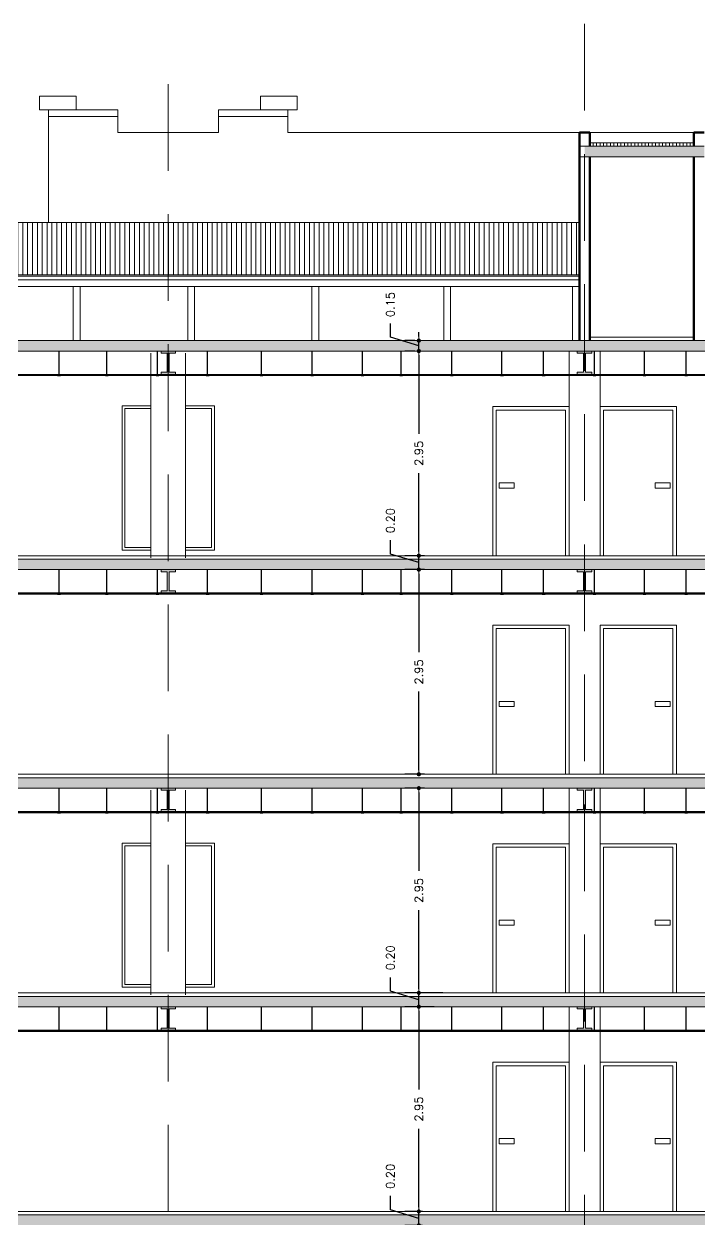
# Model space of a CAD drawing. Header units: millimetres. Extents: x 1135 to 1350, y 205 to 283.
# Drawn here: x 1190.91 to 1200.64, y 260.24 to 277.46 of the extents above; entities that cross this region are included whole.
import ezdxf

# ---------------------------------------------------------------- set-up
doc = ezdxf.new("R2010")
doc.units = ezdxf.units.MM
doc.header["$LTSCALE"] = 10
doc.header["$PDMODE"] = 1
doc.linetypes.add('DASHED2', pattern=[0.375, 0.25, -0.125])
doc.layers.get('0').update_dxf_attribs({"color": 90})
doc.layers.add('CIEL', color=8, linetype='Continuous')
doc.layers.add('FONDO', color=8, linetype='Continuous')
for name, color, linetype, lineweight in [('cinza 03', 252, 'Continuous', 13), ('COTA', 90, 'Continuous', 9), ('HACHT', 90, 'Continuous', 9), ('linha estutura', 252, 'Continuous', 13), ('PAREDES 2', 50, 'Continuous', 50), ('pn 02', 16, 'Continuous', 20), ('PN-01', 90, 'Continuous', 13)]:
    doc.layers.add(name, color=color, linetype=linetype, lineweight=lineweight)
doc.styles.get("Standard").update_dxf_attribs({"font": 'simplex.shx'})
doc.dimstyles.new('1-100', dxfattribs={"dimtxt": 0.12, "dimasz": 0.06, "dimexe": 0.2, "dimexo": 0.1, "dimgap": 0.1, "dimtad": 0, "dimzin": 0, "dimdsep": 46, "dimtxsty": 'Standard', "dimblk": 'DOT', "dimcen": 0.09, "dimclrd": 90, "dimclre": 90, "dimclrt": 16, "dimadec": 0, "dimazin": 0, "dimtfac": 1, "dimtofl": 0, "dimtmove": 0, "dimatfit": 3, "dimldrblk": 'DOT', "dimfxl": 0, "dimtolj": 1, "dimtzin": 0, "dimarcsym": 0})

# ---------------------------------------------------------------- blocks, each defined once
blk = doc.blocks.new('_DOT')
at = {"color": 0, "linetype": 'ByBlock'}
blk.add_line((-0.5, 0), (-1, 0), dxfattribs=at)
at = {"color": 0, "linetype": 'ByBlock', "const_width": 0.5}
blk.add_lwpolyline([(-0.25, 0, 1), (0.25, 0, 1)], format="xyb", close=True, dxfattribs=at)
blk = doc.blocks.new('*D50')
at = {"layer": 'COTA', "color": 90, "lineweight": -2}
for p, q in [((1196.194, 260.373), (1196.194, 260.573)), ((1196.604, 260.41), (1196.604, 260.47)), ((1196.604, 260.25), (1196.194, 260.373)), ((1196.658, 260.35), (1196.404, 260.35)), ((1196.604, 260.15), (1196.604, 260.35)), ((1196.658, 260.15), (1196.404, 260.15)), ((1196.604, 260.09), (1196.604, 260.03))]:
    blk.add_line(p, q, dxfattribs=at)
at = {"layer": 'Defpoints', "color": 0}
for p in [(1196.604, 260.35), (1196.758, 260.35), (1196.758, 260.15)]:
    blk.add_point(p, dxfattribs=at)
at = {"layer": 'COTA', "color": 90, "lineweight": -2, "xscale": 0.06, "yscale": 0.06, "zscale": 0.06}
for p, rotation in [((1196.604, 260.35), 270), ((1196.604, 260.15), 90)]:
    blk.add_blockref('_DOT', p, dxfattribs=dict(at, rotation=rotation))
at = {"layer": 'COTA', "color": 16, "insert": (1196.194, 260.856), "char_height": 0.12, "attachment_point": 5, "rotation": 90}
blk.add_mtext('\\A1;0.20', dxfattribs=at)
blk = doc.blocks.new('*D51')
at = {"layer": 'COTA', "color": 90, "lineweight": -2}
for p, q in [((1196.827, 263.3), (1196.404, 263.3)), ((1196.604, 263.24), (1196.604, 262.108)), ((1196.604, 260.41), (1196.604, 261.542)), ((1196.658, 260.35), (1196.404, 260.35))]:
    blk.add_line(p, q, dxfattribs=at)
at = {"layer": 'Defpoints', "color": 0}
for p in [(1196.604, 263.3), (1196.927, 263.3), (1196.758, 260.35)]:
    blk.add_point(p, dxfattribs=at)
at = {"layer": 'COTA', "color": 90, "lineweight": -2, "xscale": 0.06, "yscale": 0.06, "zscale": 0.06}
for p, rotation in [((1196.604, 263.3), 90), ((1196.604, 260.35), 270)]:
    blk.add_blockref('_DOT', p, dxfattribs=dict(at, rotation=rotation))
at = {"layer": 'COTA', "color": 16, "insert": (1196.604, 261.825), "char_height": 0.12, "attachment_point": 5, "rotation": 90}
blk.add_mtext('\\A1;2.95', dxfattribs=at)
blk = doc.blocks.new('*D52')
at = {"layer": 'COTA', "color": 90, "lineweight": -2}
for p, q in [((1196.194, 263.523), (1196.194, 263.723)), ((1196.604, 263.56), (1196.604, 263.62)), ((1196.604, 263.4), (1196.194, 263.523)), ((1196.952, 263.5), (1196.404, 263.5)), ((1196.604, 263.3), (1196.604, 263.5)), ((1196.827, 263.3), (1196.404, 263.3)), ((1196.604, 263.24), (1196.604, 263.18))]:
    blk.add_line(p, q, dxfattribs=at)
at = {"layer": 'Defpoints', "color": 0}
for p in [(1196.604, 263.5), (1197.052, 263.5), (1196.927, 263.3)]:
    blk.add_point(p, dxfattribs=at)
at = {"layer": 'COTA', "color": 90, "lineweight": -2, "xscale": 0.06, "yscale": 0.06, "zscale": 0.06}
for p, rotation in [((1196.604, 263.5), 270), ((1196.604, 263.3), 90)]:
    blk.add_blockref('_DOT', p, dxfattribs=dict(at, rotation=rotation))
at = {"layer": 'COTA', "color": 16, "insert": (1196.194, 264.006), "char_height": 0.12, "attachment_point": 5, "rotation": 90}
blk.add_mtext('\\A1;0.20', dxfattribs=at)
blk = doc.blocks.new('*D53')
at = {"layer": 'COTA', "color": 90, "lineweight": -2}
for p, q in [((1196.684, 266.45), (1196.404, 266.45)), ((1196.604, 266.39), (1196.604, 265.258)), ((1196.604, 263.56), (1196.604, 264.692)), ((1196.952, 263.5), (1196.404, 263.5))]:
    blk.add_line(p, q, dxfattribs=at)
at = {"layer": 'Defpoints', "color": 0}
for p in [(1196.604, 266.45), (1196.784, 266.45), (1197.052, 263.5)]:
    blk.add_point(p, dxfattribs=at)
at = {"layer": 'COTA', "color": 90, "lineweight": -2, "xscale": 0.06, "yscale": 0.06, "zscale": 0.06}
for p, rotation in [((1196.604, 266.45), 90), ((1196.604, 263.5), 270)]:
    blk.add_blockref('_DOT', p, dxfattribs=dict(at, rotation=rotation))
at = {"layer": 'COTA', "color": 16, "insert": (1196.604, 264.975), "char_height": 0.12, "attachment_point": 5, "rotation": 90}
blk.add_mtext('\\A1;2.95', dxfattribs=at)
blk = doc.blocks.new('*D54')
at = {"layer": 'COTA', "color": 90, "lineweight": -2}
for p, q in [((1196.684, 269.6), (1196.404, 269.6)), ((1196.604, 269.54), (1196.604, 268.408)), ((1196.604, 266.71), (1196.604, 267.842)), ((1196.684, 266.65), (1196.404, 266.65))]:
    blk.add_line(p, q, dxfattribs=at)
at = {"layer": 'Defpoints', "color": 0}
for p in [(1196.604, 269.6), (1196.784, 269.6), (1196.784, 266.65)]:
    blk.add_point(p, dxfattribs=at)
at = {"layer": 'COTA', "color": 90, "lineweight": -2, "xscale": 0.06, "yscale": 0.06, "zscale": 0.06}
for p, rotation in [((1196.604, 269.6), 90), ((1196.604, 266.65), 270)]:
    blk.add_blockref('_DOT', p, dxfattribs=dict(at, rotation=rotation))
at = {"layer": 'COTA', "color": 16, "insert": (1196.604, 268.125), "char_height": 0.12, "attachment_point": 5, "rotation": 90}
blk.add_mtext('\\A1;2.95', dxfattribs=at)
blk = doc.blocks.new('*D55')
at = {"layer": 'COTA', "color": 90, "lineweight": -2}
for p, q in [((1196.194, 269.823), (1196.194, 270.023)), ((1196.604, 269.86), (1196.604, 269.92)), ((1196.604, 269.7), (1196.194, 269.823)), ((1196.684, 269.8), (1196.404, 269.8)), ((1196.604, 269.6), (1196.604, 269.8)), ((1196.684, 269.6), (1196.404, 269.6)), ((1196.604, 269.54), (1196.604, 269.48))]:
    blk.add_line(p, q, dxfattribs=at)
at = {"layer": 'Defpoints', "color": 0}
for p in [(1196.604, 269.8), (1196.784, 269.8), (1196.784, 269.6)]:
    blk.add_point(p, dxfattribs=at)
at = {"layer": 'COTA', "color": 90, "lineweight": -2, "xscale": 0.06, "yscale": 0.06, "zscale": 0.06}
for p, rotation in [((1196.604, 269.8), 270), ((1196.604, 269.6), 90)]:
    blk.add_blockref('_DOT', p, dxfattribs=dict(at, rotation=rotation))
at = {"layer": 'COTA', "color": 16, "insert": (1196.194, 270.306), "char_height": 0.12, "attachment_point": 5, "rotation": 90}
blk.add_mtext('\\A1;0.20', dxfattribs=at)
blk = doc.blocks.new('*D56')
at = {"layer": 'COTA', "color": 90, "lineweight": -2}
for p, q in [((1196.547, 272.75), (1196.404, 272.75)), ((1196.604, 272.69), (1196.604, 271.558)), ((1196.604, 269.86), (1196.604, 270.992)), ((1196.684, 269.8), (1196.404, 269.8))]:
    blk.add_line(p, q, dxfattribs=at)
at = {"layer": 'Defpoints', "color": 0}
for p in [(1196.604, 272.75), (1196.647, 272.75), (1196.784, 269.8)]:
    blk.add_point(p, dxfattribs=at)
at = {"layer": 'COTA', "color": 90, "lineweight": -2, "xscale": 0.06, "yscale": 0.06, "zscale": 0.06}
for p, rotation in [((1196.604, 272.75), 90), ((1196.604, 269.8), 270)]:
    blk.add_blockref('_DOT', p, dxfattribs=dict(at, rotation=rotation))
at = {"layer": 'COTA', "color": 16, "insert": (1196.604, 271.275), "char_height": 0.12, "attachment_point": 5, "rotation": 90}
blk.add_mtext('\\A1;2.95', dxfattribs=at)
blk = doc.blocks.new('*D57')
at = {"layer": 'COTA', "color": 90, "lineweight": -2}
for p, q in [((1196.194, 272.948), (1196.194, 273.148)), ((1196.604, 272.96), (1196.604, 273.02)), ((1196.604, 272.825), (1196.194, 272.948)), ((1196.547, 272.9), (1196.404, 272.9)), ((1196.604, 272.75), (1196.604, 272.9)), ((1196.547, 272.75), (1196.404, 272.75)), ((1196.604, 272.69), (1196.604, 272.63))]:
    blk.add_line(p, q, dxfattribs=at)
at = {"layer": 'Defpoints', "color": 0}
for p in [(1196.604, 272.9), (1196.647, 272.9), (1196.647, 272.75)]:
    blk.add_point(p, dxfattribs=at)
at = {"layer": 'COTA', "color": 90, "lineweight": -2, "xscale": 0.06, "yscale": 0.06, "zscale": 0.06}
for p, rotation in [((1196.604, 272.9), 270), ((1196.604, 272.75), 90)]:
    blk.add_blockref('_DOT', p, dxfattribs=dict(at, rotation=rotation))
at = {"layer": 'COTA', "color": 16, "insert": (1196.194, 273.419), "char_height": 0.12, "attachment_point": 5, "rotation": 90}
blk.add_mtext('\\A1;0.15', dxfattribs=at)

msp = doc.modelspace()

# ---------------------------------------------------------------- hatches: boundary and pattern name
at = {"layer": 'HACHT'}
h = msp.add_hatch(color=256, dxfattribs=at)
h.paths.add_polyline_path([(1204.993, 272.75), (1204.993, 272.9), (1198.993, 272.9), (1198.993, 272.75), (1199.098, 272.75)])
h.paths.add_polyline_path([(1192.993, 272.9), (1192.993, 272.75), (1193.098, 272.75), (1198.993, 272.75), (1198.993, 272.9)])
h.paths.add_polyline_path([(1186.399, 272.9), (1186.399, 272.75), (1186.802, 272.75, -0.263734), (1186.806, 272.75), (1187.118, 272.75), (1192.993, 272.75), (1192.993, 272.9)])
h.paths.add_polyline_path([(1198.993, 275.7), (1198.993, 275.55), (1200.718, 275.55), (1200.718, 275.7)])
h = msp.add_hatch(dxfattribs=at)
h.set_pattern_fill('_USER', color=256, scale=0.05, angle=90, style=0, pattern_type=0)
h.set_pattern_definition([(90, (759.06589, 189.11928), (-0.05, 3e-18), [])])
h.paths.add_polyline_path([(1200.568, 275.75), (1199.068, 275.75), (1199.068, 275.7), (1200.568, 275.7)])
h = msp.add_hatch(dxfattribs=at)
h.set_pattern_fill('_USER', color=256, scale=0.07, angle=90, style=0, pattern_type=0)
h.set_pattern_definition([(90, (759.06589, 189.11928), (-0.07, 4e-18), [])])
h.paths.add_polyline_path([(1198.918, 274.6), (1192.993, 274.6), (1192.993, 273.848), (1198.918, 273.848)])
h.paths.add_polyline_path([(1192.993, 274.6), (1186.649, 274.6), (1186.649, 273.848), (1192.993, 273.848)])
h = msp.add_hatch(color=256, dxfattribs=at)
h.paths.add_polyline_path([(1198.993, 269.75), (1192.993, 269.75), (1192.993, 269.6), (1193.098, 269.6), (1198.993, 269.6)])
h.paths.add_polyline_path([(1192.993, 269.75), (1186.399, 269.75), (1186.399, 269.6), (1192.993, 269.6)])
h = msp.add_hatch(color=256, dxfattribs=at)
h.paths.add_polyline_path([(1211.098, 269.75), (1210.993, 269.75), (1210.993, 269.6), (1211.098, 269.6)])
h.paths.add_polyline_path([(1210.993, 269.75), (1204.993, 269.75), (1204.993, 269.6), (1205.098, 269.6), (1210.993, 269.6)])
h.paths.add_polyline_path([(1204.993, 269.75), (1198.993, 269.75), (1198.993, 269.6), (1199.098, 269.6), (1204.993, 269.6)])
h = msp.add_hatch(color=256, dxfattribs=at)
h.paths.add_polyline_path([(1186.649, 266.6), (1186.399, 266.6), (1186.399, 266.45), (1186.649, 266.45)])
h.paths.add_polyline_path([(1192.993, 266.6), (1186.649, 266.6), (1186.649, 266.45), (1192.993, 266.45)])
h.paths.add_polyline_path([(1198.993, 266.6), (1192.993, 266.6), (1192.993, 266.45), (1193.098, 266.45), (1198.993, 266.45)])
h.paths.add_polyline_path([(1204.993, 266.6), (1198.993, 266.6), (1198.993, 266.45), (1199.098, 266.45), (1204.993, 266.45)])
h = msp.add_hatch(color=256, dxfattribs=at)
h.paths.add_polyline_path([(1186.993, 263.45), (1186.399, 263.45), (1186.399, 263.3), (1186.993, 263.3)])
h.paths.add_polyline_path([(1192.993, 263.45), (1186.993, 263.45), (1186.993, 263.3), (1187.098, 263.3), (1192.993, 263.3)])
h.paths.add_polyline_path([(1198.993, 263.45), (1192.993, 263.45), (1192.993, 263.3), (1193.098, 263.3), (1198.993, 263.3)])
h.paths.add_polyline_path([(1204.993, 263.45), (1198.993, 263.45), (1198.993, 263.3), (1199.098, 263.3), (1204.993, 263.3)])
h.paths.add_polyline_path([(1210.993, 263.45), (1204.993, 263.45), (1204.993, 263.3), (1205.098, 263.3), (1210.993, 263.3)])
h.paths.add_polyline_path([(1211.098, 263.45), (1210.993, 263.45), (1210.993, 263.3), (1211.098, 263.3)])
h = msp.add_hatch(color=256, dxfattribs=at)
h.paths.add_polyline_path([(1186.993, 260.3), (1186.399, 260.3), (1186.399, 260.15), (1186.993, 260.15)])
h.paths.add_polyline_path([(1192.993, 260.3), (1186.993, 260.3), (1186.993, 260.15), (1187.098, 260.15), (1192.993, 260.15)])
h.paths.add_polyline_path([(1198.993, 260.3), (1192.993, 260.3), (1192.993, 260.15), (1193.098, 260.15), (1198.993, 260.15)])
h.paths.add_polyline_path([(1204.993, 260.3), (1198.993, 260.3), (1198.993, 260.15), (1199.098, 260.15), (1204.993, 260.15)])
h.paths.add_polyline_path([(1210.993, 260.3), (1204.993, 260.3), (1204.993, 260.15), (1205.098, 260.15), (1210.993, 260.15)])
h.paths.add_polyline_path([(1214.468, 260.3), (1210.993, 260.3), (1210.993, 260.15), (1211.098, 260.15), (1214.468, 260.15)])
at = {"layer": 'pn 02'}
for points in [[(1193.098, 272.443), (1193.098, 272.413), (1192.888, 272.413), (1192.888, 272.443), (1192.978, 272.443), (1192.978, 272.72), (1192.888, 272.72), (1192.888, 272.75), (1193.098, 272.75), (1193.098, 272.72), (1193.008, 272.72), (1193.008, 272.443)], [(1199.098, 272.443), (1199.098, 272.413), (1198.888, 272.413), (1198.888, 272.443), (1198.978, 272.443), (1198.978, 272.72), (1198.888, 272.72), (1198.888, 272.75), (1199.098, 272.75), (1199.098, 272.72), (1199.008, 272.72), (1199.008, 272.443)], [(1193.098, 269.293), (1193.098, 269.263), (1192.888, 269.263), (1192.888, 269.293), (1192.978, 269.293), (1192.978, 269.57), (1192.888, 269.57), (1192.888, 269.6), (1193.098, 269.6), (1193.098, 269.57), (1193.008, 269.57), (1193.008, 269.293)], [(1199.098, 269.293), (1199.098, 269.263), (1198.888, 269.263), (1198.888, 269.293), (1198.978, 269.293), (1198.978, 269.57), (1198.888, 269.57), (1198.888, 269.6), (1199.098, 269.6), (1199.098, 269.57), (1199.008, 269.57), (1199.008, 269.293)], [(1193.098, 266.143), (1193.098, 266.113), (1192.888, 266.113), (1192.888, 266.143), (1192.978, 266.143), (1192.978, 266.42), (1192.888, 266.42), (1192.888, 266.45), (1193.098, 266.45), (1193.098, 266.42), (1193.008, 266.42), (1193.008, 266.143)], [(1199.098, 266.143), (1199.098, 266.113), (1198.888, 266.113), (1198.888, 266.143), (1198.978, 266.143), (1198.978, 266.42), (1198.888, 266.42), (1198.888, 266.45), (1199.098, 266.45), (1199.098, 266.42), (1199.008, 266.42), (1199.008, 266.143)], [(1193.098, 262.993), (1193.098, 262.963), (1192.888, 262.963), (1192.888, 262.993), (1192.978, 262.993), (1192.978, 263.27), (1192.888, 263.27), (1192.888, 263.3), (1193.098, 263.3), (1193.098, 263.27), (1193.008, 263.27), (1193.008, 262.993)], [(1199.098, 262.993), (1199.098, 262.963), (1198.888, 262.963), (1198.888, 262.993), (1198.978, 262.993), (1198.978, 263.27), (1198.888, 263.27), (1198.888, 263.3), (1199.098, 263.3), (1199.098, 263.27), (1199.008, 263.27), (1199.008, 262.993)]]:
    msp.add_hatch(color=256, dxfattribs=at).paths.add_polyline_path(points)

# ---------------------------------------------------------------- linework, layer by layer
at = {"layer": 'CIEL'}
for p, q in [((1187.118, 272.413), (1208.123, 272.413)), ((1187.118, 272.4), (1208.123, 272.4)), ((1191.398, 272.396), (1191.438, 272.396)), ((1192.086, 272.396), (1192.126, 272.396)), ((1192.818, 272.396), (1192.858, 272.396)), ((1193.541, 272.396), (1193.58, 272.396)), ((1194.316, 272.396), (1194.356, 272.396)), ((1195.048, 272.396), (1195.088, 272.396)), ((1195.771, 272.396), (1195.81, 272.396)), ((1196.328, 272.396), (1196.368, 272.396)), ((1197.06, 272.396), (1197.099, 272.396)), ((1197.782, 272.396), (1197.822, 272.396)), ((1198.383, 272.396), (1198.423, 272.396)), ((1199.115, 272.396), (1199.155, 272.396)), ((1199.837, 272.396), (1199.877, 272.396)), ((1200.438, 272.396), (1200.478, 272.396)), ((1186.649, 269.263), (1208.123, 269.263)), ((1186.649, 269.25), (1208.123, 269.25)), ((1191.398, 269.246), (1191.438, 269.246)), ((1192.086, 269.246), (1192.126, 269.246)), ((1192.818, 269.246), (1192.858, 269.246)), ((1193.541, 269.246), (1193.58, 269.246)), ((1194.316, 269.246), (1194.356, 269.246)), ((1195.048, 269.246), (1195.088, 269.246)), ((1195.771, 269.246), (1195.81, 269.246)), ((1196.328, 269.246), (1196.368, 269.246)), ((1197.06, 269.246), (1197.099, 269.246)), ((1197.782, 269.246), (1197.822, 269.246)), ((1198.383, 269.246), (1198.423, 269.246)), ((1199.115, 269.246), (1199.155, 269.246)), ((1199.837, 269.246), (1199.877, 269.246)), ((1200.438, 269.246), (1200.478, 269.246)), ((1186.649, 266.113), (1208.123, 266.113)), ((1186.649, 266.1), (1208.123, 266.1)), ((1191.398, 266.096), (1191.438, 266.096)), ((1192.086, 266.096), (1192.126, 266.096)), ((1192.818, 266.096), (1192.858, 266.096)), ((1193.541, 266.096), (1193.58, 266.096)), ((1194.316, 266.096), (1194.356, 266.096)), ((1195.048, 266.096), (1195.088, 266.096)), ((1195.771, 266.096), (1195.81, 266.096)), ((1196.328, 266.096), (1196.368, 266.096)), ((1197.06, 266.096), (1197.099, 266.096)), ((1197.782, 266.096), (1197.822, 266.096)), ((1198.383, 266.096), (1198.423, 266.096)), ((1199.115, 266.096), (1199.155, 266.096)), ((1199.837, 266.096), (1199.877, 266.096)), ((1200.438, 266.096), (1200.478, 266.096)), ((1186.649, 262.963), (1208.123, 262.963)), ((1186.649, 262.95), (1208.123, 262.95)), ((1191.398, 262.946), (1191.438, 262.946)), ((1192.086, 262.946), (1192.126, 262.946)), ((1192.818, 262.946), (1192.858, 262.946)), ((1193.541, 262.946), (1193.58, 262.946)), ((1194.316, 262.946), (1194.356, 262.946)), ((1195.048, 262.946), (1195.088, 262.946)), ((1195.771, 262.946), (1195.81, 262.946)), ((1196.328, 262.946), (1196.368, 262.946)), ((1197.06, 262.946), (1197.099, 262.946)), ((1197.782, 262.946), (1197.822, 262.946)), ((1198.383, 262.946), (1198.423, 262.946)), ((1199.115, 262.946), (1199.155, 262.946)), ((1199.837, 262.946), (1199.877, 262.946)), ((1200.438, 262.946), (1200.478, 262.946))]:
    msp.add_line(p, q, dxfattribs=at)
at = {"layer": 'cinza 03'}
for p, q in [((1192.743, 271.96), (1192.328, 271.96)), ((1192.328, 271.96), (1192.328, 269.88)), ((1192.368, 271.92), (1192.368, 269.92)), ((1192.743, 271.92), (1192.368, 271.92)), ((1192.743, 269.92), (1192.743, 271.92)), ((1193.243, 271.96), (1193.658, 271.96)), ((1193.243, 269.92), (1193.243, 271.92)), ((1193.243, 271.92), (1193.618, 271.92)), ((1193.618, 271.92), (1193.618, 269.92)), ((1193.658, 271.96), (1193.658, 269.88)), ((1192.743, 269.92), (1192.368, 269.92)), ((1193.243, 269.92), (1193.618, 269.92)), ((1192.743, 269.88), (1192.328, 269.88)), ((1193.243, 269.88), (1193.658, 269.88)), ((1192.743, 265.66), (1192.328, 265.66)), ((1192.328, 265.66), (1192.328, 263.58)), ((1192.368, 265.62), (1192.368, 263.62)), ((1192.743, 265.62), (1192.368, 265.62)), ((1192.743, 263.62), (1192.743, 265.62)), ((1193.243, 265.66), (1193.658, 265.66)), ((1193.243, 263.62), (1193.243, 265.62)), ((1193.243, 265.62), (1193.618, 265.62)), ((1193.618, 265.62), (1193.618, 263.62)), ((1193.658, 265.66), (1193.658, 263.58)), ((1192.743, 263.58), (1192.328, 263.58)), ((1192.743, 263.62), (1192.368, 263.62)), ((1193.243, 263.62), (1193.618, 263.62)), ((1193.243, 263.58), (1193.658, 263.58))]:
    msp.add_line(p, q, dxfattribs=at)
at = {"layer": 'FONDO'}
for p, q in [((1191.418, 272.396), (1191.418, 272.75)), ((1192.106, 272.396), (1192.106, 272.75)), ((1192.838, 272.396), (1192.838, 272.75)), ((1193.56, 272.396), (1193.56, 272.75)), ((1194.336, 272.396), (1194.336, 272.75)), ((1195.068, 272.396), (1195.068, 272.75)), ((1195.79, 272.396), (1195.79, 272.75)), ((1196.348, 272.396), (1196.348, 272.75)), ((1197.08, 272.396), (1197.08, 272.75)), ((1197.802, 272.396), (1197.802, 272.75)), ((1198.403, 272.396), (1198.403, 272.75)), ((1199.135, 272.396), (1199.135, 272.75)), ((1199.857, 272.396), (1199.857, 272.75)), ((1200.458, 272.396), (1200.458, 272.75)), ((1191.418, 269.246), (1191.418, 269.6)), ((1192.106, 269.246), (1192.106, 269.6)), ((1192.838, 269.246), (1192.838, 269.6)), ((1193.56, 269.246), (1193.56, 269.6)), ((1194.336, 269.246), (1194.336, 269.6)), ((1195.068, 269.246), (1195.068, 269.6)), ((1195.79, 269.246), (1195.79, 269.6)), ((1196.348, 269.246), (1196.348, 269.6)), ((1197.08, 269.246), (1197.08, 269.6)), ((1197.802, 269.246), (1197.802, 269.6)), ((1198.403, 269.246), (1198.403, 269.6)), ((1199.135, 269.246), (1199.135, 269.6)), ((1199.857, 269.246), (1199.857, 269.6)), ((1200.458, 269.246), (1200.458, 269.6)), ((1191.418, 266.096), (1191.418, 266.45)), ((1192.106, 266.096), (1192.106, 266.45)), ((1192.838, 266.096), (1192.838, 266.45)), ((1193.56, 266.096), (1193.56, 266.45)), ((1194.336, 266.096), (1194.336, 266.45)), ((1195.068, 266.096), (1195.068, 266.45)), ((1195.79, 266.096), (1195.79, 266.45)), ((1196.348, 266.096), (1196.348, 266.45)), ((1197.08, 266.096), (1197.08, 266.45)), ((1197.802, 266.096), (1197.802, 266.45)), ((1198.403, 266.096), (1198.403, 266.45)), ((1199.135, 266.096), (1199.135, 266.45)), ((1199.857, 266.096), (1199.857, 266.45)), ((1200.458, 266.096), (1200.458, 266.45)), ((1191.418, 262.946), (1191.418, 263.3)), ((1192.106, 262.946), (1192.106, 263.3)), ((1192.838, 262.946), (1192.838, 263.3)), ((1193.56, 262.946), (1193.56, 263.3)), ((1194.336, 262.946), (1194.336, 263.3)), ((1195.068, 262.946), (1195.068, 263.3)), ((1195.79, 262.946), (1195.79, 263.3)), ((1196.348, 262.946), (1196.348, 263.3)), ((1197.08, 262.946), (1197.08, 263.3)), ((1197.802, 262.946), (1197.802, 263.3)), ((1198.403, 262.946), (1198.403, 263.3)), ((1199.135, 262.946), (1199.135, 263.3)), ((1199.857, 262.946), (1199.857, 263.3)), ((1200.458, 262.946), (1200.458, 263.3))]:
    msp.add_line(p, q, dxfattribs=at)
at = {"layer": 'HACHT'}
for p, q in [((1191.268, 276.228), (1191.268, 275.9)), ((1191.268, 276.228), (1191.268, 274.6)), ((1191.268, 276.128), (1192.268, 276.128)), ((1191.666, 276.228), (1192.268, 276.228)), ((1192.268, 276.228), (1192.268, 275.9)), ((1193.718, 276.228), (1193.718, 275.9)), ((1194.321, 276.228), (1193.718, 276.228)), ((1194.718, 276.128), (1193.718, 276.128)), ((1194.718, 276.228), (1194.718, 275.9)), ((1193.718, 275.9), (1192.268, 275.9)), ((1193.718, 275.9), (1192.268, 275.9)), ((1198.918, 275.9), (1194.718, 275.9)), ((1186.649, 274.6), (1198.918, 274.6)), ((1186.649, 273.848), (1198.918, 273.848)), ((1186.649, 273.828), (1198.918, 273.828)), ((1186.649, 273.778), (1198.918, 273.778)), ((1186.649, 273.678), (1198.918, 273.678)), ((1191.624, 272.9), (1191.624, 273.678)), ((1191.724, 272.9), (1191.724, 273.678)), ((1193.273, 272.9), (1193.273, 273.678)), ((1193.373, 272.9), (1193.373, 273.678)), ((1195.061, 272.9), (1195.061, 273.678)), ((1195.161, 272.9), (1195.161, 273.678)), ((1196.962, 272.9), (1196.962, 273.678)), ((1197.062, 272.9), (1197.062, 273.678)), ((1198.818, 272.9), (1198.818, 273.678)), ((1198.918, 272.9), (1198.918, 273.678))]:
    msp.add_line(p, q, dxfattribs=at)
for points in [[(1191.135, 276.422), (1191.666, 276.422), (1191.666, 276.228), (1191.135, 276.228)], [(1194.852, 276.422), (1194.321, 276.422), (1194.321, 276.228), (1194.852, 276.228)]]:
    msp.add_lwpolyline(points, close=True, dxfattribs=at)
at = {"layer": 'linha estutura', "linetype": 'DASHED2', "ltscale": 0.5}
for p, q in [((1198.993, 277.464), (1198.993, 205.118)), ((1192.993, 276.597), (1192.993, 205.118))]:
    msp.add_line(p, q, dxfattribs=at)
at = {"layer": 'linha estutura'}
msp.add_line((1199.068, 275.75), (1200.568, 275.75), dxfattribs=at)
at = {"layer": 'PAREDES 2'}
for p, q in [((1198.918, 275.7), (1198.918, 275.9)), ((1199.068, 275.9), (1198.918, 275.9)), ((1199.068, 275.7), (1199.068, 275.9)), ((1200.568, 275.7), (1200.568, 275.9)), ((1200.718, 275.9), (1200.568, 275.9)), ((1198.918, 272.9), (1198.918, 275.7)), ((1199.068, 272.9), (1199.068, 275.55)), ((1200.568, 272.9), (1200.568, 275.55))]:
    msp.add_line(p, q, dxfattribs=at)
at = {"layer": 'pn 02'}
for p, q in [((1198.918, 275.7), (1200.718, 275.7)), ((1198.918, 275.55), (1200.718, 275.55)), ((1186.399, 272.9), (1214.468, 272.9)), ((1199.068, 272.95), (1200.568, 272.95)), ((1214.468, 272.75), (1186.868, 272.75)), ((1192.743, 272.72), (1192.743, 269.77)), ((1193.243, 272.72), (1193.243, 269.77)), ((1198.77, 272.75), (1198.77, 269.8)), ((1199.216, 272.75), (1199.216, 269.8)), ((1197.67, 271.95), (1198.77, 271.95)), ((1197.67, 271.95), (1197.67, 269.8)), ((1197.72, 271.9), (1197.72, 269.8)), ((1197.72, 271.9), (1198.72, 271.9)), ((1198.72, 271.9), (1198.72, 269.8)), ((1200.316, 271.95), (1199.216, 271.95)), ((1199.266, 271.9), (1199.266, 269.8)), ((1200.266, 271.9), (1199.266, 271.9)), ((1200.266, 271.9), (1200.266, 269.8)), ((1200.316, 271.95), (1200.316, 269.8)), ((1186.399, 269.75), (1211.101, 269.75)), ((1186.754, 269.8), (1208.123, 269.8)), ((1211.098, 269.6), (1186.399, 269.6)), ((1197.67, 268.8), (1198.77, 268.8)), ((1197.67, 268.8), (1197.67, 266.65)), ((1197.72, 268.75), (1197.72, 266.65)), ((1197.72, 268.75), (1198.72, 268.75)), ((1198.72, 268.75), (1198.72, 266.65)), ((1198.77, 268.8), (1198.77, 266.65)), ((1200.316, 268.8), (1199.216, 268.8)), ((1199.216, 268.8), (1199.216, 266.65)), ((1199.266, 268.75), (1199.266, 266.65)), ((1200.266, 268.75), (1199.266, 268.75)), ((1200.266, 268.75), (1200.266, 266.65)), ((1200.316, 268.8), (1200.316, 266.65)), ((1186.649, 266.65), (1208.123, 266.65)), ((1186.399, 266.6), (1214.009, 266.6)), ((1214.009, 266.45), (1186.399, 266.45)), ((1192.743, 266.42), (1192.743, 263.47)), ((1193.243, 266.42), (1193.243, 263.47)), ((1198.77, 266.45), (1198.77, 263.5)), ((1199.216, 266.45), (1199.216, 263.5)), ((1197.67, 265.65), (1198.77, 265.65)), ((1197.67, 265.65), (1197.67, 263.5)), ((1197.72, 265.6), (1197.72, 263.5)), ((1197.72, 265.6), (1198.72, 265.6)), ((1198.72, 265.6), (1198.72, 263.5)), ((1200.316, 265.65), (1199.216, 265.65)), ((1199.266, 265.6), (1199.266, 263.5)), ((1200.266, 265.6), (1199.266, 265.6)), ((1200.266, 265.6), (1200.266, 263.5)), ((1200.316, 265.65), (1200.316, 263.5)), ((1186.399, 263.45), (1211.101, 263.45)), ((1186.649, 263.5), (1208.123, 263.5)), ((1211.098, 263.3), (1186.399, 263.3)), ((1198.77, 263.3), (1198.77, 260.35)), ((1199.216, 263.3), (1199.216, 260.35)), ((1197.67, 262.5), (1198.77, 262.5)), ((1197.67, 262.5), (1197.67, 260.35)), ((1198.77, 262.5), (1198.77, 260.35)), ((1200.316, 262.5), (1199.216, 262.5)), ((1199.216, 262.5), (1199.216, 260.35)), ((1200.316, 262.5), (1200.316, 260.35)), ((1197.72, 262.45), (1197.72, 260.35)), ((1197.72, 262.45), (1198.72, 262.45)), ((1198.72, 262.45), (1198.72, 260.35)), ((1199.266, 262.45), (1199.266, 260.35)), ((1200.266, 262.45), (1199.266, 262.45)), ((1200.266, 262.45), (1200.266, 260.35)), ((1186.399, 260.3), (1214.468, 260.3)), ((1186.649, 260.35), (1214.218, 260.35))]:
    msp.add_line(p, q, dxfattribs=at)
at = {"layer": 'pn 02', "linetype": 'Continuous'}
for points in [[(1193.098, 272.443), (1193.098, 272.413), (1192.888, 272.413), (1192.888, 272.443), (1192.978, 272.443), (1192.978, 272.72), (1192.888, 272.72), (1192.888, 272.75), (1193.098, 272.75), (1193.098, 272.72), (1193.008, 272.72), (1193.008, 272.443)], [(1199.098, 272.443), (1199.098, 272.413), (1198.888, 272.413), (1198.888, 272.443), (1198.978, 272.443), (1198.978, 272.72), (1198.888, 272.72), (1198.888, 272.75), (1199.098, 272.75), (1199.098, 272.72), (1199.008, 272.72), (1199.008, 272.443)], [(1193.098, 269.293), (1193.098, 269.263), (1192.888, 269.263), (1192.888, 269.293), (1192.978, 269.293), (1192.978, 269.57), (1192.888, 269.57), (1192.888, 269.6), (1193.098, 269.6), (1193.098, 269.57), (1193.008, 269.57), (1193.008, 269.293)], [(1199.098, 269.293), (1199.098, 269.263), (1198.888, 269.263), (1198.888, 269.293), (1198.978, 269.293), (1198.978, 269.57), (1198.888, 269.57), (1198.888, 269.6), (1199.098, 269.6), (1199.098, 269.57), (1199.008, 269.57), (1199.008, 269.293)], [(1193.098, 266.143), (1193.098, 266.113), (1192.888, 266.113), (1192.888, 266.143), (1192.978, 266.143), (1192.978, 266.42), (1192.888, 266.42), (1192.888, 266.45), (1193.098, 266.45), (1193.098, 266.42), (1193.008, 266.42), (1193.008, 266.143)], [(1199.098, 266.143), (1199.098, 266.113), (1198.888, 266.113), (1198.888, 266.143), (1198.978, 266.143), (1198.978, 266.42), (1198.888, 266.42), (1198.888, 266.45), (1199.098, 266.45), (1199.098, 266.42), (1199.008, 266.42), (1199.008, 266.143)], [(1193.098, 262.993), (1193.098, 262.963), (1192.888, 262.963), (1192.888, 262.993), (1192.978, 262.993), (1192.978, 263.27), (1192.888, 263.27), (1192.888, 263.3), (1193.098, 263.3), (1193.098, 263.27), (1193.008, 263.27), (1193.008, 262.993)], [(1199.098, 262.993), (1199.098, 262.963), (1198.888, 262.963), (1198.888, 262.993), (1198.978, 262.993), (1198.978, 263.27), (1198.888, 263.27), (1198.888, 263.3), (1199.098, 263.3), (1199.098, 263.27), (1199.008, 263.27), (1199.008, 262.993)]]:
    msp.add_lwpolyline(points, close=True, dxfattribs=at)
at = {"layer": 'PN-01'}
msp.add_line((1199.068, 275.9), (1200.568, 275.9), dxfattribs=at)
for points in [[(1197.761, 270.85), (1197.979, 270.85), (1197.979, 270.776), (1197.761, 270.776)], [(1200.226, 270.85), (1200.008, 270.85), (1200.008, 270.776), (1200.226, 270.776)], [(1197.761, 267.7), (1197.979, 267.7), (1197.979, 267.626), (1197.761, 267.626)], [(1200.226, 267.7), (1200.008, 267.7), (1200.008, 267.626), (1200.226, 267.626)], [(1197.761, 264.55), (1197.979, 264.55), (1197.979, 264.476), (1197.761, 264.476)], [(1200.226, 264.55), (1200.008, 264.55), (1200.008, 264.476), (1200.226, 264.476)], [(1197.761, 261.4), (1197.979, 261.4), (1197.979, 261.326), (1197.761, 261.326)], [(1200.226, 261.4), (1200.008, 261.4), (1200.008, 261.326), (1200.226, 261.326)]]:
    msp.add_lwpolyline(points, close=True, dxfattribs=at)

# ---------------------------------------------------------------- dimensions: what is measured, and where the dimension line sits
at = {"layer": 'COTA'}
for base, p1, p2, picture, middle in [((1196.604, 272.9), (1196.647, 272.75), (1196.647, 272.9), '*D57', (1196.194, 273.248)), ((1196.604, 272.75), (1196.784, 269.8), (1196.647, 272.75), '*D56', (1196.604, 271.275)), ((1196.604, 269.8), (1196.784, 269.6), (1196.784, 269.8), '*D55', (1196.194, 270.123)), ((1196.604, 269.6), (1196.784, 266.65), (1196.784, 269.6), '*D54', (1196.604, 268.125)), ((1196.604, 266.45), (1197.052, 263.5), (1196.784, 266.45), '*D53', (1196.604, 264.975)), ((1196.604, 263.5), (1196.927, 263.3), (1197.052, 263.5), '*D52', (1196.194, 263.823)), ((1196.604, 263.3), (1196.758, 260.35), (1196.927, 263.3), '*D51', (1196.604, 261.825)), ((1196.604, 260.35), (1196.758, 260.15), (1196.758, 260.35), '*D50', (1196.194, 260.673))]:
    dim = msp.add_linear_dim(base=base, p1=p1, p2=p2, angle=90, dimstyle='1-100', override={"dimtmove": 1}, dxfattribs=at)
    dim.commit()
    dim.dimension.update_dxf_attribs({"geometry": picture, "text_midpoint": middle})

doc.saveas('drawing.dxf')
